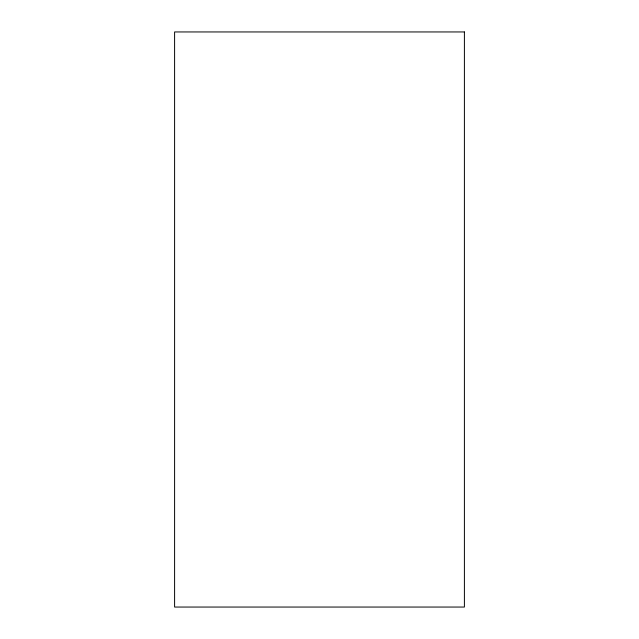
<?xml version="1.0" encoding="UTF-8"?>
<svg xmlns="http://www.w3.org/2000/svg" width="639" height="639" viewBox="0 0 639 639"><rect width="100%" height="100%" fill="white"/><g stroke="black" fill="none" stroke-linecap="round" stroke-linejoin="round"><path stroke-width="0.96" d="M464.401 31.95L174.599 31.95L174.599 607.05L464.401 607.05L464.401 31.95"/></g></svg>
